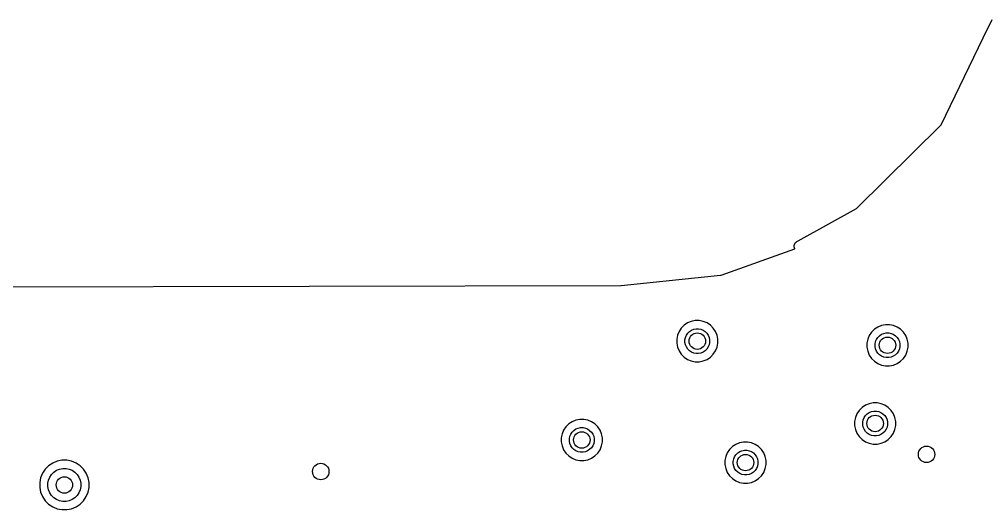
# Model space of a CAD drawing. Extents: x 76.5 to 170.9, y -170.6 to -83.1.
# Drawn here: x 122.97 to 146.48, y -155.25 to -143.34 of the extents above; entities that cross this region are included whole.
import ezdxf

# ---------------------------------------------------------------- set-up
doc = ezdxf.new("R2010")
doc.units = 0
doc.header["$MEASUREMENT"] = 0
doc.layers.add('BLACK', color=7, linetype='CONTINUOUS')

msp = doc.modelspace()

# ---------------------------------------------------------------- linework, layer by layer
at = {"layer": 'BLACK', "linetype": 'CONTINUOUS'}
for p, q in [((146.401, -143.788), (146.619, -143.339)), ((145.375, -145.902), (146.401, -143.788)), ((143.329, -147.925), (145.369, -145.91)), ((145.369, -145.91), (145.374, -145.904)), ((145.374, -145.904), (145.375, -145.902)), ((141.904, -148.719), (143.316, -147.935)), ((143.316, -147.935), (143.329, -147.925)), ((141.807, -148.831), (141.808, -148.825)), ((141.808, -148.825), (141.809, -148.819)), ((141.809, -148.819), (141.811, -148.813)), ((141.811, -148.813), (141.813, -148.807)), ((141.813, -148.807), (141.815, -148.801)), ((141.815, -148.801), (141.818, -148.796)), ((141.818, -148.796), (141.82, -148.79)), ((141.82, -148.79), (141.823, -148.785)), ((141.823, -148.785), (141.826, -148.779)), ((141.826, -148.779), (141.83, -148.774)), ((141.83, -148.774), (141.833, -148.769)), ((141.833, -148.769), (141.838, -148.765)), ((141.838, -148.765), (141.842, -148.76)), ((141.842, -148.76), (141.846, -148.756)), ((141.846, -148.756), (141.85, -148.752)), ((141.85, -148.752), (141.856, -148.748)), ((141.856, -148.748), (141.861, -148.744)), ((141.861, -148.744), (141.866, -148.741)), ((141.866, -148.741), (141.871, -148.737)), ((141.871, -148.737), (141.904, -148.719)), ((140.03, -149.553), (141.825, -148.915)), ((141.806, -148.838), (141.807, -148.831)), ((141.806, -148.843), (141.806, -148.838)), ((141.806, -148.849), (141.806, -148.843)), ((141.806, -148.856), (141.806, -148.849)), ((141.806, -148.862), (141.806, -148.856)), ((141.808, -148.868), (141.806, -148.862)), ((141.808, -148.874), (141.808, -148.868)), ((141.81, -148.88), (141.808, -148.874)), ((141.811, -148.887), (141.81, -148.88)), ((141.814, -148.892), (141.811, -148.887)), ((141.815, -148.898), (141.814, -148.892)), ((141.819, -148.903), (141.815, -148.898)), ((141.821, -148.909), (141.819, -148.903)), ((141.824, -148.914), (141.821, -148.909)), ((141.825, -148.915), (141.824, -148.914)), ((137.601, -149.805), (140.016, -149.556)), ((140.016, -149.556), (140.03, -149.553)), ((116.274, -149.847), (137.595, -149.806)), ((137.595, -149.806), (137.601, -149.805)), ((139.304, -150.675), (139.213, -150.713)), ((139.401, -150.656), (139.304, -150.675)), ((139.499, -150.656), (139.401, -150.656)), ((139.596, -150.675), (139.499, -150.656)), ((139.687, -150.713), (139.596, -150.675)), ((139.007, -150.919), (138.969, -151.01)), ((139.062, -150.837), (139.007, -150.919)), ((139.131, -150.767), (139.062, -150.837)), ((139.213, -150.713), (139.131, -150.767)), ((139.217, -150.964), (139.259, -150.923)), ((139.259, -150.923), (139.308, -150.89)), ((139.308, -150.89), (139.363, -150.867)), ((139.363, -150.867), (139.421, -150.856)), ((139.421, -150.856), (139.48, -150.856)), ((139.48, -150.856), (139.538, -150.867)), ((139.538, -150.867), (139.592, -150.89)), ((139.592, -150.89), (139.641, -150.923)), ((139.641, -150.923), (139.683, -150.964)), ((139.769, -150.767), (139.687, -150.713)), ((139.838, -150.837), (139.769, -150.767)), ((139.893, -150.919), (139.838, -150.837)), ((139.931, -151.01), (139.893, -150.919)), ((143.685, -150.937), (143.63, -151.019)), ((143.754, -150.867), (143.685, -150.937)), ((143.836, -150.813), (143.754, -150.867)), ((143.927, -150.775), (143.836, -150.813)), ((144.024, -150.756), (143.927, -150.775)), ((144.122, -150.756), (144.024, -150.756)), ((144.219, -150.775), (144.122, -150.756)), ((144.31, -150.813), (144.219, -150.775)), ((144.392, -150.867), (144.31, -150.813)), ((144.461, -150.937), (144.392, -150.867)), ((144.516, -151.019), (144.461, -150.937)), ((138.969, -151.01), (138.95, -151.106)), ((138.95, -151.106), (138.95, -151.205)), ((139.15, -151.126), (139.162, -151.068)), ((139.15, -151.185), (139.15, -151.126)), ((139.162, -151.068), (139.184, -151.014)), ((139.184, -151.014), (139.217, -150.964)), ((139.683, -150.964), (139.716, -151.014)), ((139.716, -151.014), (139.739, -151.068)), ((139.739, -151.068), (139.75, -151.126)), ((139.75, -151.126), (139.75, -151.185)), ((139.95, -151.106), (139.931, -151.01)), ((139.95, -151.205), (139.95, -151.106)), ((143.592, -151.11), (143.573, -151.206)), ((143.63, -151.019), (143.592, -151.11)), ((143.773, -151.226), (143.785, -151.168)), ((143.785, -151.168), (143.807, -151.114)), ((143.807, -151.114), (143.84, -151.064)), ((143.84, -151.064), (143.882, -151.023)), ((143.882, -151.023), (143.931, -150.99)), ((143.931, -150.99), (143.986, -150.967)), ((143.986, -150.967), (144.044, -150.956)), ((144.044, -150.956), (144.103, -150.956)), ((144.103, -150.956), (144.161, -150.967)), ((144.161, -150.967), (144.215, -150.99)), ((144.215, -150.99), (144.264, -151.023)), ((144.264, -151.023), (144.306, -151.064)), ((144.306, -151.064), (144.339, -151.114)), ((144.339, -151.114), (144.362, -151.168)), ((144.362, -151.168), (144.373, -151.226)), ((144.554, -151.11), (144.516, -151.019)), ((144.573, -151.206), (144.554, -151.11)), ((138.95, -151.205), (138.969, -151.302)), ((138.969, -151.302), (139.007, -151.393)), ((139.007, -151.393), (139.062, -151.474)), ((139.162, -151.243), (139.15, -151.185)), ((139.184, -151.298), (139.162, -151.243)), ((139.217, -151.347), (139.184, -151.298)), ((139.259, -151.389), (139.217, -151.347)), ((139.308, -151.422), (139.259, -151.389)), ((139.641, -151.389), (139.592, -151.422)), ((139.683, -151.347), (139.641, -151.389)), ((139.716, -151.298), (139.683, -151.347)), ((139.739, -151.243), (139.716, -151.298)), ((139.75, -151.185), (139.739, -151.243)), ((139.838, -151.474), (139.893, -151.393)), ((139.893, -151.393), (139.931, -151.302)), ((139.931, -151.302), (139.95, -151.205)), ((143.573, -151.206), (143.573, -151.305)), ((143.573, -151.305), (143.592, -151.402)), ((143.592, -151.402), (143.63, -151.493)), ((143.773, -151.285), (143.773, -151.226)), ((143.785, -151.343), (143.773, -151.285)), ((143.807, -151.398), (143.785, -151.343)), ((143.84, -151.447), (143.807, -151.398)), ((144.339, -151.398), (144.306, -151.447)), ((144.362, -151.343), (144.339, -151.398)), ((144.373, -151.285), (144.362, -151.343)), ((144.373, -151.226), (144.373, -151.285)), ((144.516, -151.493), (144.554, -151.402)), ((144.554, -151.402), (144.573, -151.305)), ((144.573, -151.305), (144.573, -151.206)), ((139.062, -151.474), (139.131, -151.544)), ((139.131, -151.544), (139.213, -151.599)), ((139.213, -151.599), (139.304, -151.636)), ((139.304, -151.636), (139.401, -151.656)), ((139.363, -151.444), (139.308, -151.422)), ((139.421, -151.456), (139.363, -151.444)), ((139.48, -151.456), (139.421, -151.456)), ((139.538, -151.444), (139.48, -151.456)), ((139.499, -151.656), (139.596, -151.636)), ((139.592, -151.422), (139.538, -151.444)), ((139.596, -151.636), (139.687, -151.599)), ((139.687, -151.599), (139.769, -151.544)), ((139.769, -151.544), (139.838, -151.474)), ((143.63, -151.493), (143.685, -151.574)), ((143.685, -151.574), (143.754, -151.644)), ((143.754, -151.644), (143.836, -151.699)), ((143.882, -151.489), (143.84, -151.447)), ((143.931, -151.522), (143.882, -151.489)), ((143.986, -151.544), (143.931, -151.522)), ((144.044, -151.556), (143.986, -151.544)), ((144.103, -151.556), (144.044, -151.556)), ((144.161, -151.544), (144.103, -151.556)), ((144.215, -151.522), (144.161, -151.544)), ((144.264, -151.489), (144.215, -151.522)), ((144.306, -151.447), (144.264, -151.489)), ((144.31, -151.699), (144.392, -151.644)), ((144.392, -151.644), (144.461, -151.574)), ((144.461, -151.574), (144.516, -151.493)), ((139.401, -151.656), (139.499, -151.656)), ((143.836, -151.699), (143.927, -151.736)), ((143.927, -151.736), (144.024, -151.756)), ((144.024, -151.756), (144.122, -151.756)), ((144.122, -151.756), (144.219, -151.736)), ((144.219, -151.736), (144.31, -151.699)), ((143.454, -152.767), (143.385, -152.837)), ((143.536, -152.713), (143.454, -152.767)), ((143.627, -152.675), (143.536, -152.713)), ((143.724, -152.656), (143.627, -152.675)), ((143.822, -152.656), (143.724, -152.656)), ((143.919, -152.675), (143.822, -152.656)), ((144.01, -152.713), (143.919, -152.675)), ((144.092, -152.767), (144.01, -152.713)), ((144.161, -152.837), (144.092, -152.767)), ((136.594, -153.056), (136.497, -153.075)), ((136.692, -153.056), (136.594, -153.056)), ((136.789, -153.075), (136.692, -153.056)), ((143.292, -153.01), (143.273, -153.106)), ((143.33, -152.919), (143.292, -153.01)), ((143.385, -152.837), (143.33, -152.919)), ((143.485, -153.068), (143.507, -153.014)), ((143.507, -153.014), (143.54, -152.964)), ((143.54, -152.964), (143.582, -152.923)), ((143.582, -152.923), (143.631, -152.89)), ((143.631, -152.89), (143.686, -152.867)), ((143.686, -152.867), (143.744, -152.856)), ((143.744, -152.856), (143.803, -152.856)), ((143.803, -152.856), (143.861, -152.867)), ((143.861, -152.867), (143.915, -152.89)), ((143.915, -152.89), (143.964, -152.923)), ((143.964, -152.923), (144.006, -152.964)), ((144.006, -152.964), (144.039, -153.014)), ((144.039, -153.014), (144.062, -153.068)), ((144.216, -152.919), (144.161, -152.837)), ((144.254, -153.01), (144.216, -152.919)), ((144.273, -153.106), (144.254, -153.01)), ((136.255, -153.237), (136.2, -153.319)), ((136.324, -153.167), (136.255, -153.237)), ((136.406, -153.113), (136.324, -153.167)), ((136.497, -153.075), (136.406, -153.113)), ((136.452, -153.323), (136.501, -153.29)), ((136.501, -153.29), (136.556, -153.267)), ((136.556, -153.267), (136.614, -153.256)), ((136.614, -153.256), (136.673, -153.256)), ((136.673, -153.256), (136.731, -153.267)), ((136.731, -153.267), (136.785, -153.29)), ((136.785, -153.29), (136.834, -153.323)), ((136.88, -153.113), (136.789, -153.075)), ((136.962, -153.167), (136.88, -153.113)), ((136.978, -153.184), (136.962, -153.167)), ((137.031, -153.237), (136.978, -153.184)), ((136.978, -153.184), (136.978, -153.184)), ((137.086, -153.319), (137.031, -153.237)), ((143.273, -153.106), (143.273, -153.205)), ((143.273, -153.205), (143.292, -153.302)), ((143.473, -153.126), (143.485, -153.068)), ((143.473, -153.185), (143.473, -153.126)), ((143.485, -153.243), (143.473, -153.185)), ((143.507, -153.298), (143.485, -153.243)), ((144.062, -153.243), (144.039, -153.298)), ((144.062, -153.068), (144.073, -153.126)), ((144.073, -153.185), (144.062, -153.243)), ((144.073, -153.126), (144.073, -153.185)), ((144.254, -153.302), (144.273, -153.205)), ((144.273, -153.205), (144.273, -153.106)), ((136.162, -153.41), (136.143, -153.506)), ((136.143, -153.506), (136.143, -153.605)), ((136.2, -153.319), (136.162, -153.41)), ((136.343, -153.526), (136.355, -153.468)), ((136.343, -153.585), (136.343, -153.526)), ((136.355, -153.468), (136.377, -153.414)), ((136.377, -153.414), (136.41, -153.364)), ((136.41, -153.364), (136.452, -153.323)), ((136.834, -153.323), (136.876, -153.364)), ((136.876, -153.364), (136.909, -153.414)), ((136.909, -153.414), (136.932, -153.468)), ((136.932, -153.468), (136.943, -153.526)), ((136.943, -153.526), (136.943, -153.585)), ((137.124, -153.41), (137.086, -153.319)), ((137.143, -153.506), (137.124, -153.41)), ((137.143, -153.605), (137.143, -153.506)), ((143.292, -153.302), (143.33, -153.393)), ((143.33, -153.393), (143.385, -153.474)), ((143.385, -153.474), (143.454, -153.544)), ((143.54, -153.347), (143.507, -153.298)), ((143.582, -153.389), (143.54, -153.347)), ((143.631, -153.422), (143.582, -153.389)), ((143.686, -153.444), (143.631, -153.422)), ((143.744, -153.456), (143.686, -153.444)), ((143.803, -153.456), (143.744, -153.456)), ((143.861, -153.444), (143.803, -153.456)), ((143.915, -153.422), (143.861, -153.444)), ((143.964, -153.389), (143.915, -153.422)), ((144.006, -153.347), (143.964, -153.389)), ((144.039, -153.298), (144.006, -153.347)), ((144.092, -153.544), (144.161, -153.474)), ((144.161, -153.474), (144.216, -153.393)), ((144.216, -153.393), (144.254, -153.302)), ((136.143, -153.605), (136.162, -153.702)), ((136.162, -153.702), (136.2, -153.793)), ((136.355, -153.643), (136.343, -153.585)), ((136.377, -153.698), (136.355, -153.643)), ((136.41, -153.747), (136.377, -153.698)), ((136.452, -153.789), (136.41, -153.747)), ((136.876, -153.747), (136.834, -153.789)), ((136.909, -153.698), (136.876, -153.747)), ((136.932, -153.643), (136.909, -153.698)), ((136.943, -153.585), (136.932, -153.643)), ((137.086, -153.793), (137.124, -153.702)), ((137.124, -153.702), (137.143, -153.605)), ((140.304, -153.717), (140.235, -153.787)), ((140.386, -153.663), (140.304, -153.717)), ((140.477, -153.625), (140.386, -153.663)), ((140.574, -153.606), (140.477, -153.625)), ((140.672, -153.606), (140.574, -153.606)), ((140.769, -153.625), (140.672, -153.606)), ((140.86, -153.663), (140.769, -153.625)), ((140.942, -153.717), (140.86, -153.663)), ((141.011, -153.787), (140.942, -153.717)), ((143.454, -153.544), (143.536, -153.599)), ((143.536, -153.599), (143.627, -153.636)), ((143.627, -153.636), (143.724, -153.656)), ((143.724, -153.656), (143.822, -153.656)), ((143.822, -153.656), (143.919, -153.636)), ((143.919, -153.636), (144.01, -153.599)), ((144.01, -153.599), (144.092, -153.544)), ((136.2, -153.793), (136.255, -153.874)), ((136.255, -153.874), (136.324, -153.944)), ((136.324, -153.944), (136.406, -153.999)), ((136.406, -153.999), (136.497, -154.036)), ((136.501, -153.822), (136.452, -153.789)), ((136.556, -153.844), (136.501, -153.822)), ((136.614, -153.856), (136.556, -153.844)), ((136.673, -153.856), (136.614, -153.856)), ((136.731, -153.844), (136.673, -153.856)), ((136.785, -153.822), (136.731, -153.844)), ((136.834, -153.789), (136.785, -153.822)), ((136.789, -154.036), (136.88, -153.999)), ((136.88, -153.999), (136.962, -153.944)), ((136.962, -153.944), (137.031, -153.874)), ((137.031, -153.874), (137.086, -153.793)), ((140.142, -153.96), (140.123, -154.056)), ((140.18, -153.869), (140.142, -153.96)), ((140.235, -153.787), (140.18, -153.869)), ((140.335, -154.018), (140.357, -153.964)), ((140.357, -153.964), (140.39, -153.914)), ((140.39, -153.914), (140.432, -153.873)), ((140.432, -153.873), (140.481, -153.84)), ((140.481, -153.84), (140.536, -153.817)), ((140.536, -153.817), (140.594, -153.806)), ((140.594, -153.806), (140.653, -153.806)), ((140.653, -153.806), (140.711, -153.817)), ((140.711, -153.817), (140.765, -153.84)), ((140.765, -153.84), (140.814, -153.873)), ((140.814, -153.873), (140.856, -153.914)), ((140.856, -153.914), (140.889, -153.964)), ((140.889, -153.964), (140.912, -154.018)), ((141.066, -153.869), (141.011, -153.787)), ((141.104, -153.96), (141.066, -153.869)), ((141.123, -154.056), (141.104, -153.96)), ((123.684, -154.183), (123.601, -154.266)), ((123.782, -154.117), (123.684, -154.183)), ((123.892, -154.072), (123.782, -154.117)), ((124.007, -154.049), (123.892, -154.072)), ((124.126, -154.049), (124.007, -154.049)), ((124.242, -154.072), (124.126, -154.049)), ((124.351, -154.117), (124.242, -154.072)), ((124.449, -154.183), (124.351, -154.117)), ((124.533, -154.266), (124.449, -154.183)), ((136.497, -154.036), (136.594, -154.056)), ((136.594, -154.056), (136.692, -154.056)), ((136.692, -154.056), (136.789, -154.036)), ((140.123, -154.056), (140.123, -154.155)), ((140.123, -154.155), (140.142, -154.252)), ((140.323, -154.076), (140.335, -154.018)), ((140.323, -154.135), (140.323, -154.076)), ((140.335, -154.193), (140.323, -154.135)), ((140.357, -154.248), (140.335, -154.193)), ((140.912, -154.193), (140.889, -154.248)), ((140.912, -154.018), (140.923, -154.076)), ((140.923, -154.135), (140.912, -154.193)), ((140.923, -154.076), (140.923, -154.135)), ((141.104, -154.252), (141.123, -154.155)), ((141.123, -154.155), (141.123, -154.056)), ((123.535, -154.364), (123.49, -154.474)), ((123.601, -154.266), (123.535, -154.364)), ((123.682, -154.532), (123.712, -154.459)), ((123.712, -154.459), (123.756, -154.394)), ((123.756, -154.394), (123.812, -154.338)), ((123.812, -154.338), (123.877, -154.294)), ((123.877, -154.294), (123.95, -154.264)), ((123.95, -154.264), (124.027, -154.249)), ((124.027, -154.249), (124.106, -154.249)), ((124.106, -154.249), (124.183, -154.264)), ((124.183, -154.264), (124.256, -154.294)), ((124.256, -154.294), (124.322, -154.338)), ((124.322, -154.338), (124.377, -154.394)), ((124.377, -154.394), (124.421, -154.459)), ((124.421, -154.459), (124.451, -154.532)), ((124.598, -154.364), (124.533, -154.266)), ((124.644, -154.474), (124.598, -154.364)), ((140.142, -154.252), (140.18, -154.343)), ((140.18, -154.343), (140.235, -154.424)), ((140.235, -154.424), (140.304, -154.494)), ((140.39, -154.297), (140.357, -154.248)), ((140.432, -154.339), (140.39, -154.297)), ((140.481, -154.372), (140.432, -154.339)), ((140.536, -154.394), (140.481, -154.372)), ((140.594, -154.406), (140.536, -154.394)), ((140.653, -154.406), (140.594, -154.406)), ((140.711, -154.394), (140.653, -154.406)), ((140.765, -154.372), (140.711, -154.394)), ((140.814, -154.339), (140.765, -154.372)), ((140.856, -154.297), (140.814, -154.339)), ((140.889, -154.248), (140.856, -154.297)), ((140.942, -154.494), (141.011, -154.424)), ((141.011, -154.424), (141.066, -154.343)), ((141.066, -154.343), (141.104, -154.252)), ((123.49, -154.474), (123.467, -154.59)), ((123.467, -154.59), (123.467, -154.708)), ((123.667, -154.609), (123.682, -154.532)), ((123.667, -154.688), (123.667, -154.609)), ((123.682, -154.765), (123.667, -154.688)), ((124.451, -154.532), (124.467, -154.609)), ((124.467, -154.688), (124.451, -154.765)), ((124.467, -154.609), (124.467, -154.688)), ((124.667, -154.59), (124.644, -154.474)), ((124.667, -154.708), (124.667, -154.59)), ((140.304, -154.494), (140.386, -154.549)), ((140.386, -154.549), (140.477, -154.586)), ((140.477, -154.586), (140.574, -154.606)), ((140.574, -154.606), (140.672, -154.606)), ((140.672, -154.606), (140.769, -154.586)), ((140.769, -154.586), (140.86, -154.549)), ((140.86, -154.549), (140.942, -154.494)), ((123.467, -154.708), (123.49, -154.824)), ((123.49, -154.824), (123.535, -154.933)), ((123.535, -154.933), (123.601, -155.031)), ((123.712, -154.838), (123.682, -154.765)), ((123.756, -154.904), (123.712, -154.838)), ((123.812, -154.959), (123.756, -154.904)), ((124.377, -154.904), (124.322, -154.959)), ((124.421, -154.838), (124.377, -154.904)), ((124.451, -154.765), (124.421, -154.838)), ((124.533, -155.031), (124.598, -154.933)), ((124.598, -154.933), (124.644, -154.824)), ((124.644, -154.824), (124.667, -154.708)), ((123.601, -155.031), (123.684, -155.115)), ((123.684, -155.115), (123.782, -155.18)), ((123.877, -155.003), (123.812, -154.959)), ((123.95, -155.033), (123.877, -155.003)), ((124.027, -155.049), (123.95, -155.033)), ((124.106, -155.049), (124.027, -155.049)), ((124.183, -155.033), (124.106, -155.049)), ((124.256, -155.003), (124.183, -155.033)), ((124.322, -154.959), (124.256, -155.003)), ((124.351, -155.18), (124.449, -155.115)), ((124.449, -155.115), (124.533, -155.031)), ((123.782, -155.18), (123.892, -155.226)), ((123.892, -155.226), (124.007, -155.249)), ((124.007, -155.249), (124.126, -155.249)), ((124.126, -155.249), (124.242, -155.226)), ((124.242, -155.226), (124.351, -155.18))]:
    msp.add_line(p, q, dxfattribs=at)
at = {"layer": 'BLACK'}
for centre in [(139.45, -151.156), (144.073, -151.256), (143.773, -153.156), (136.643, -153.556), (145.023, -153.906), (140.623, -154.106), (130.298, -154.323), (124.067, -154.649)]:
    msp.add_circle(centre, 0.2, dxfattribs=at)

doc.saveas('drawing.dxf')
